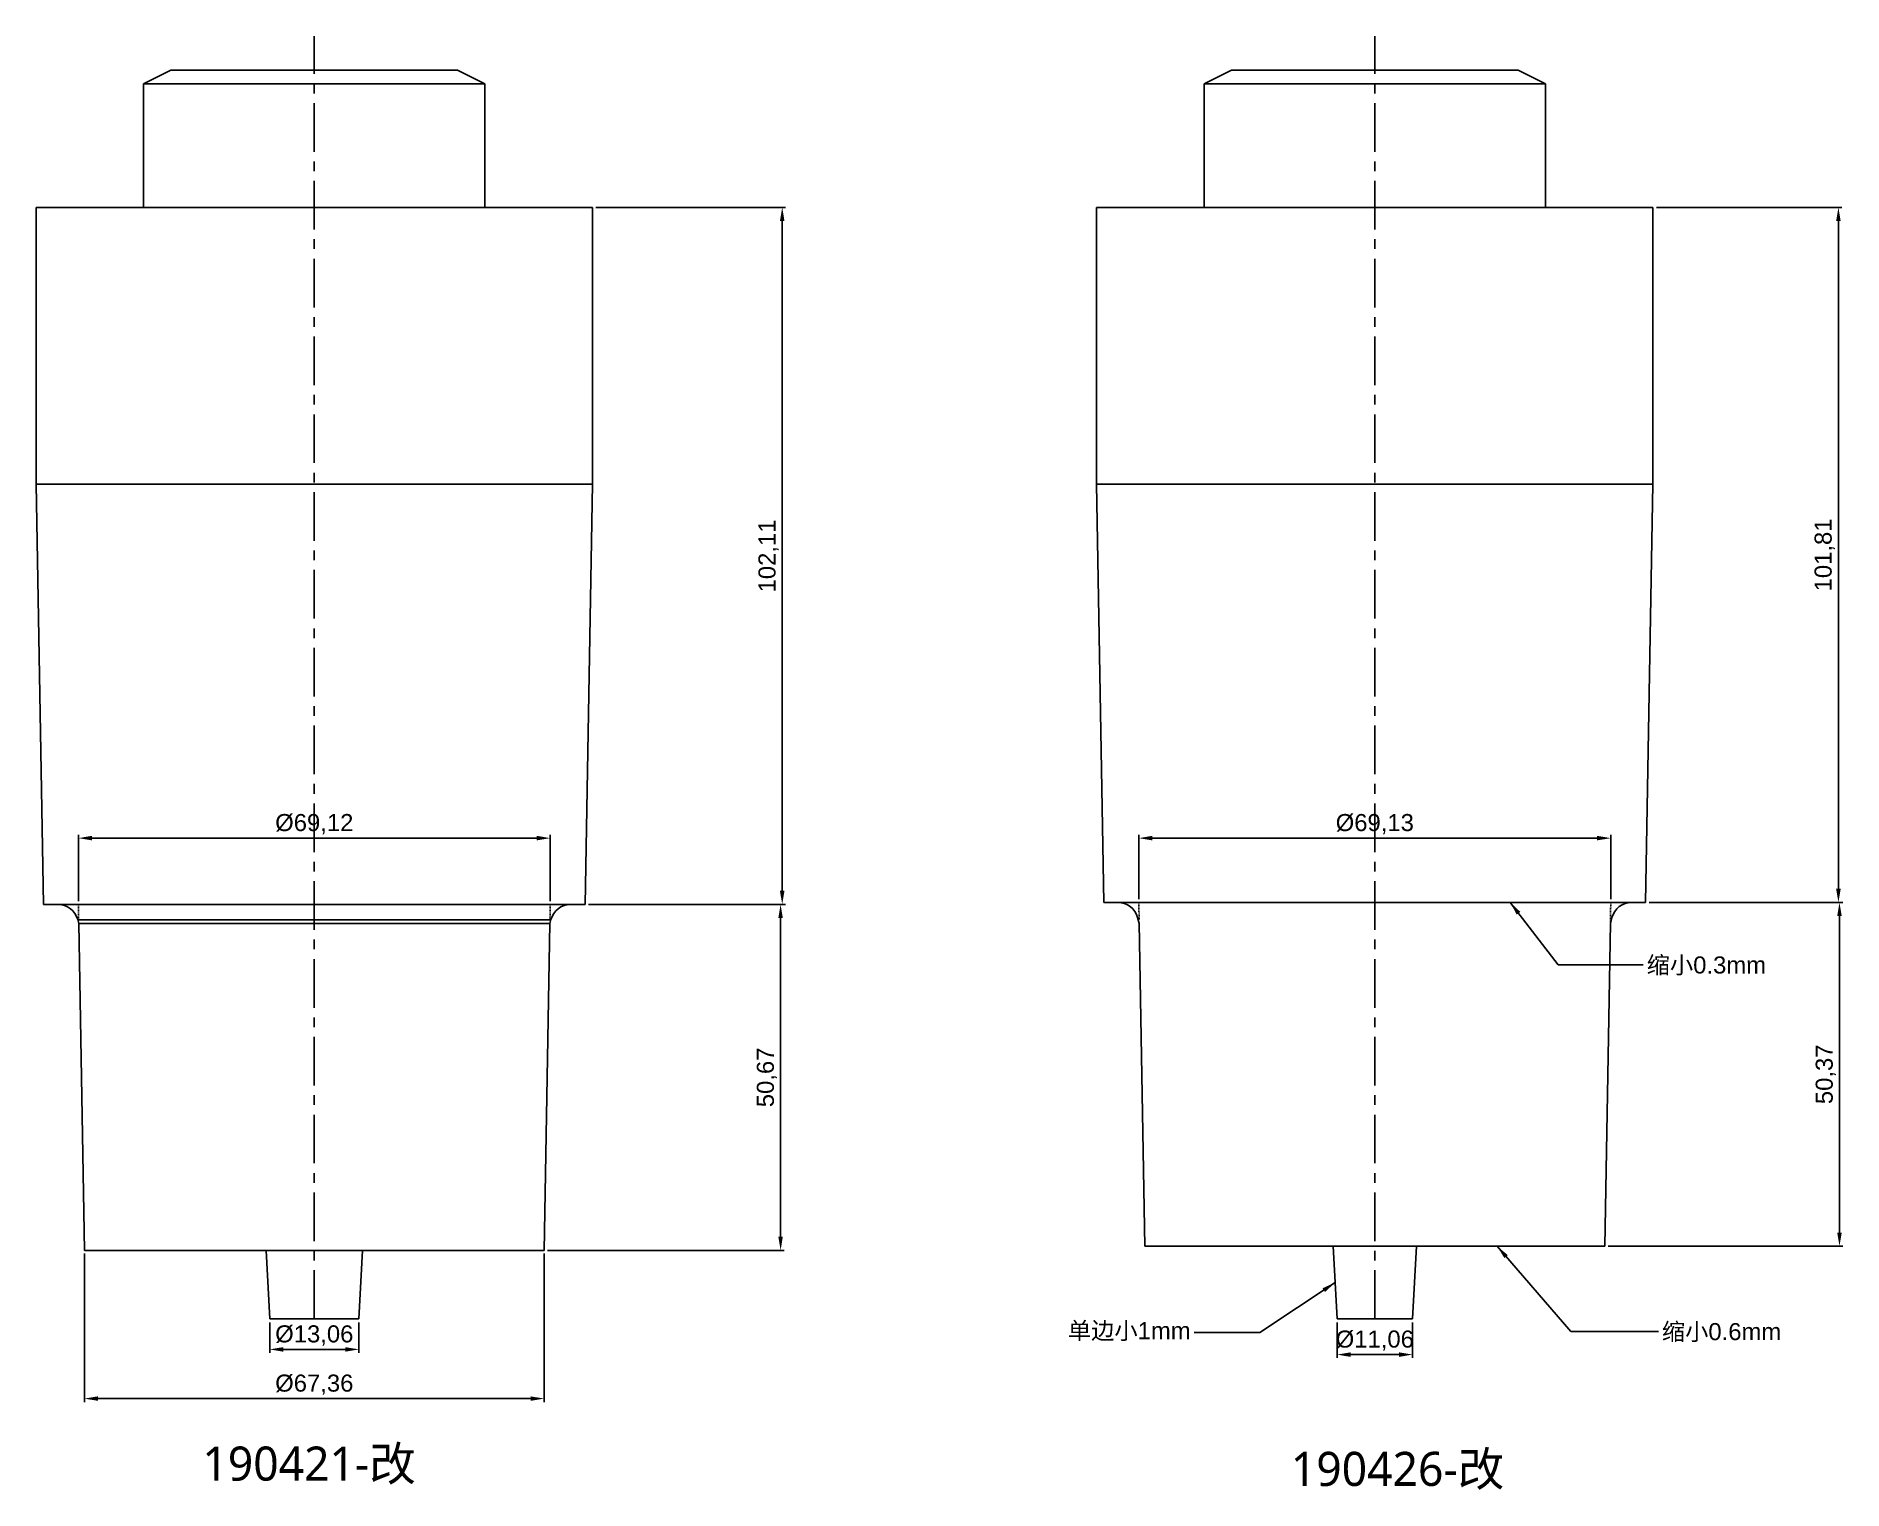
# Model space of a CAD drawing. Header units: millimetres. Extents: x 2283 to 2547, y 1405 to 1618.
import ezdxf

# ---------------------------------------------------------------- set-up
doc = ezdxf.new("R2010")
doc.units = ezdxf.units.MM
for name, pattern in [('CENTER', [0.6, 0.375, -0.075, 0.075, -0.075]), ('DIVIDE', [31.75, 12.7, -6.35, 0, -6.35, 0, -6.35]), ('HIDDEN', [0.2, 0.1, -0.1])]:
    doc.linetypes.add(name, pattern=pattern)
doc.layers.add('DEFAULT_2', color=8, linetype='HIDDEN')
doc.layers.add('dim', color=82, linetype='Continuous', lineweight=9)
doc.styles.get("Standard").update_dxf_attribs({"font": 'arial.ttf'})
doc.dimstyles.new('ISO-25', dxfattribs={"dimtxt": 2.5, "dimasz": 2.5, "dimexe": 1.25, "dimexo": 0.625, "dimtad": 1, "dimtxsty": 'Standard', "dimcen": 2.5, "dimadec": 0, "dimazin": 0, "dimtfac": 1, "dimtmove": 0, "dimatfit": 3, "dimfxl": 0, "dimarcsym": 0})

# ---------------------------------------------------------------- blocks, each defined once
blk = doc.blocks.new('*D3')
at = {"layer": 'Defpoints', "color": 0, "transparency": 16777216}
for p in [(2357.83, 1500.19), (2288.71, 1490.48), (2357.83, 1490.48)]:
    blk.add_point(p, dxfattribs=at)
at = {"layer": 'dim', "color": 0, "lineweight": -2, "transparency": 16777216}
for p, q in [((2288.71, 1490.97), (2288.71, 1500.69)), ((2290.71, 1500.19), (2355.83, 1500.19)), ((2357.83, 1490.97), (2357.83, 1500.69))]:
    blk.add_line(p, q, dxfattribs=at)
at = {"layer": 'dim', "color": 0, "transparency": 16777216}
for points in [[(2290.71, 1500.53), (2290.71, 1499.86), (2288.71, 1500.19)], [(2355.83, 1500.53), (2355.83, 1499.86), (2357.83, 1500.19)]]:
    blk.add_solid(points, dxfattribs=at)
at = {"layer": 'dim', "color": 0, "transparency": 16777216, "insert": (2323.27, 1502.24), "char_height": 2.5, "attachment_point": 5}
blk.add_mtext('%%c69,12', dxfattribs=at)
blk = doc.blocks.new('*D4')
at = {"layer": 'Defpoints', "color": 0, "transparency": 16777216}
for p in [(2289.59, 1439.84), (2356.95, 1439.84), (2356.95, 1418.08)]:
    blk.add_point(p, dxfattribs=at)
at = {"layer": 'dim', "color": 0, "lineweight": -2, "transparency": 16777216}
for p, q in [((2289.59, 1439.34), (2289.59, 1417.58)), ((2356.95, 1439.34), (2356.95, 1417.58)), ((2291.59, 1418.08), (2354.95, 1418.08))]:
    blk.add_line(p, q, dxfattribs=at)
at = {"layer": 'dim', "color": 0, "transparency": 16777216}
for points in [[(2291.59, 1418.41), (2291.59, 1417.75), (2289.59, 1418.08)], [(2354.95, 1418.41), (2354.95, 1417.75), (2356.95, 1418.08)]]:
    blk.add_solid(points, dxfattribs=at)
at = {"layer": 'dim', "color": 0, "transparency": 16777216, "insert": (2323.27, 1420.12), "char_height": 2.5, "attachment_point": 5}
blk.add_mtext('%%c67,36', dxfattribs=at)
blk = doc.blocks.new('*D13')
at = {"layer": 'Defpoints', "color": 0, "transparency": 16777216}
for p in [(2513.19, 1500.19), (2444.06, 1490.78), (2513.19, 1490.78)]:
    blk.add_point(p, dxfattribs=at)
at = {"layer": 'dim', "color": 0, "lineweight": -2, "transparency": 16777216}
for p, q in [((2444.06, 1491.27), (2444.06, 1500.69)), ((2446.06, 1500.19), (2511.19, 1500.19)), ((2513.19, 1491.27), (2513.19, 1500.69))]:
    blk.add_line(p, q, dxfattribs=at)
at = {"layer": 'dim', "color": 0, "transparency": 16777216}
for points in [[(2446.06, 1500.53), (2446.06, 1499.86), (2444.06, 1500.19)], [(2511.19, 1500.53), (2511.19, 1499.86), (2513.19, 1500.19)]]:
    blk.add_solid(points, dxfattribs=at)
at = {"layer": 'dim', "color": 0, "transparency": 16777216, "insert": (2478.63, 1502.24), "char_height": 2.5, "attachment_point": 5}
blk.add_mtext('%%c69,13', dxfattribs=at)
blk = doc.blocks.new('*D16')
at = {"layer": 'Defpoints', "color": 0, "transparency": 16777216}
for p in [(2519.38, 1592.59), (2546.55, 1592.59), (2518.31, 1490.78)]:
    blk.add_point(p, dxfattribs=at)
at = {"layer": 'dim', "color": 0, "lineweight": -2, "transparency": 16777216}
for p, q in [((2519.88, 1592.59), (2547.05, 1592.59)), ((2546.55, 1492.78), (2546.55, 1590.59)), ((2518.81, 1490.78), (2547.05, 1490.78))]:
    blk.add_line(p, q, dxfattribs=at)
at = {"layer": 'dim', "color": 0, "transparency": 16777216}
for points in [[(2546.21, 1590.59), (2546.88, 1590.59), (2546.55, 1592.59)], [(2546.21, 1492.78), (2546.88, 1492.78), (2546.55, 1490.78)]]:
    blk.add_solid(points, dxfattribs=at)
at = {"layer": 'dim', "color": 0, "transparency": 16777216, "insert": (2544.54, 1541.68), "char_height": 2.5, "attachment_point": 5, "rotation": 90}
blk.add_mtext('101,81', dxfattribs=at)
blk = doc.blocks.new('*D17')
at = {"layer": 'Defpoints', "color": 0, "transparency": 16777216}
for p in [(2364.02, 1592.59), (2391.82, 1592.59), (2362.94, 1490.48)]:
    blk.add_point(p, dxfattribs=at)
at = {"layer": 'dim', "color": 0, "lineweight": -2, "transparency": 16777216}
for p, q in [((2364.52, 1592.59), (2392.32, 1592.59)), ((2391.82, 1492.48), (2391.82, 1590.59)), ((2363.44, 1490.48), (2392.32, 1490.48))]:
    blk.add_line(p, q, dxfattribs=at)
at = {"layer": 'dim', "color": 0, "transparency": 16777216}
for points in [[(2391.48, 1590.59), (2392.15, 1590.59), (2391.82, 1592.59)], [(2391.48, 1492.48), (2392.15, 1492.48), (2391.82, 1490.48)]]:
    blk.add_solid(points, dxfattribs=at)
at = {"layer": 'dim', "color": 0, "transparency": 16777216, "insert": (2389.82, 1541.53), "char_height": 2.5, "attachment_point": 5, "rotation": 90}
blk.add_mtext('102,11', dxfattribs=at)
blk = doc.blocks.new('*D21')
at = {"layer": 'Defpoints', "color": 0, "transparency": 16777216}
for p in [(2473.1, 1429.75), (2484.16, 1429.75), (2484.16, 1424.53)]:
    blk.add_point(p, dxfattribs=at)
at = {"layer": 'dim', "color": 0, "lineweight": -2, "transparency": 16777216}
for p, q in [((2473.1, 1429.25), (2473.1, 1424.03)), ((2484.16, 1429.25), (2484.16, 1424.03)), ((2475.1, 1424.53), (2482.16, 1424.53))]:
    blk.add_line(p, q, dxfattribs=at)
at = {"layer": 'dim', "color": 0, "transparency": 16777216}
for points in [[(2475.1, 1424.86), (2475.1, 1424.19), (2473.1, 1424.53)], [(2482.16, 1424.86), (2482.16, 1424.19), (2484.16, 1424.53)]]:
    blk.add_solid(points, dxfattribs=at)
at = {"layer": 'dim', "color": 0, "transparency": 16777216, "insert": (2478.63, 1426.57), "char_height": 2.5, "attachment_point": 5}
blk.add_mtext('%%c11,06', dxfattribs=at)
blk = doc.blocks.new('*D22')
at = {"layer": 'Defpoints', "color": 0, "transparency": 16777216}
for p in [(2316.74, 1429.75), (2329.8, 1429.75), (2329.8, 1425.29)]:
    blk.add_point(p, dxfattribs=at)
at = {"layer": 'dim', "color": 0, "lineweight": -2, "transparency": 16777216}
for p, q in [((2316.74, 1429.25), (2316.74, 1424.79)), ((2329.8, 1429.25), (2329.8, 1424.79)), ((2318.74, 1425.29), (2327.8, 1425.29))]:
    blk.add_line(p, q, dxfattribs=at)
at = {"layer": 'dim', "color": 0, "transparency": 16777216}
for points in [[(2318.74, 1425.62), (2318.74, 1424.95), (2316.74, 1425.29)], [(2327.8, 1425.62), (2327.8, 1424.95), (2329.8, 1425.29)]]:
    blk.add_solid(points, dxfattribs=at)
at = {"layer": 'dim', "color": 0, "transparency": 16777216, "insert": (2323.27, 1427.33), "char_height": 2.5, "attachment_point": 5}
blk.add_mtext('%%c13,06', dxfattribs=at)
blk = doc.blocks.new('*D23')
at = {"layer": 'Defpoints', "color": 0, "transparency": 16777216}
for p in [(2518.31, 1490.78), (2546.7, 1490.78), (2512.31, 1440.4)]:
    blk.add_point(p, dxfattribs=at)
at = {"layer": 'dim', "color": 0, "lineweight": -2, "transparency": 16777216}
for p, q in [((2518.81, 1490.78), (2547.2, 1490.78)), ((2546.7, 1442.4), (2546.7, 1488.78)), ((2512.81, 1440.4), (2547.2, 1440.4))]:
    blk.add_line(p, q, dxfattribs=at)
at = {"layer": 'dim', "color": 0, "transparency": 16777216}
for points in [[(2546.37, 1488.78), (2547.03, 1488.78), (2546.7, 1490.78)], [(2546.37, 1442.4), (2547.03, 1442.4), (2546.7, 1440.4)]]:
    blk.add_solid(points, dxfattribs=at)
at = {"layer": 'dim', "color": 0, "transparency": 16777216, "insert": (2544.7, 1465.59), "char_height": 2.5, "attachment_point": 5, "rotation": 90}
blk.add_mtext('50,37', dxfattribs=at)
blk = doc.blocks.new('*D24')
at = {"layer": 'Defpoints', "color": 0, "transparency": 16777216}
for p in [(2362.94, 1490.48), (2391.58, 1490.48), (2356.95, 1439.8)]:
    blk.add_point(p, dxfattribs=at)
at = {"layer": 'dim', "color": 0, "lineweight": -2, "transparency": 16777216}
for p, q in [((2363.44, 1490.48), (2392.08, 1490.48)), ((2391.58, 1441.8), (2391.58, 1488.48)), ((2357.45, 1439.8), (2392.08, 1439.8))]:
    blk.add_line(p, q, dxfattribs=at)
at = {"layer": 'dim', "color": 0, "transparency": 16777216}
for points in [[(2391.25, 1488.48), (2391.91, 1488.48), (2391.58, 1490.48)], [(2391.25, 1441.8), (2391.91, 1441.8), (2391.58, 1439.8)]]:
    blk.add_solid(points, dxfattribs=at)
at = {"layer": 'dim', "color": 0, "transparency": 16777216, "insert": (2389.58, 1465.14), "char_height": 2.5, "attachment_point": 5, "rotation": 90}
blk.add_mtext('50,67', dxfattribs=at)

msp = doc.modelspace()

# ---------------------------------------------------------------- linework, layer by layer
at = {"color": 1, "linetype": 'CENTER', "ltscale": 19}
for p, q in [((2323.27, 1429.752), (2323.27, 1617.688)), ((2478.627, 1429.752), (2478.627, 1617.688))]:
    msp.add_line(p, q, dxfattribs=at)
for p, q in [((2302.27, 1612.688), (2298.27, 1610.688)), ((2344.27, 1612.688), (2348.27, 1610.688)), ((2457.627, 1612.688), (2453.627, 1610.688)), ((2499.627, 1612.688), (2503.627, 1610.688)), ((2282.52, 1592.588), (2282.52, 1552.06)), ((2364.02, 1592.588), (2364.02, 1552.06)), ((2437.877, 1592.588), (2437.877, 1552.06)), ((2519.377, 1592.588), (2519.377, 1552.06)), ((2282.52, 1552.06), (2364.02, 1552.06)), ((2437.877, 1552.06), (2519.377, 1552.06))]:
    msp.add_line(p, q)
at = {"color": 7, "linetype": 'Continuous'}
for p, q in [((2302.27, 1612.688), (2344.27, 1612.688)), ((2457.627, 1612.688), (2499.627, 1612.688)), ((2298.27, 1610.688), (2298.27, 1592.588)), ((2298.27, 1610.688), (2348.27, 1610.688)), ((2348.27, 1610.688), (2348.27, 1592.588)), ((2453.627, 1610.688), (2453.627, 1592.588)), ((2453.627, 1610.688), (2503.627, 1610.688)), ((2503.627, 1610.688), (2503.627, 1592.588)), ((2282.52, 1592.588), (2364.02, 1592.588)), ((2437.877, 1592.588), (2519.377, 1592.588)), ((2283.595, 1490.475), (2282.52, 1552.06)), ((2362.945, 1490.475), (2364.02, 1552.06)), ((2438.946, 1490.775), (2437.877, 1552.06)), ((2518.307, 1490.775), (2519.377, 1552.06)), ((2323.27, 1490.475), (2283.595, 1490.475)), ((2323.27, 1490.475), (2362.945, 1490.475)), ((2357.832, 1490.51), (2357.832, 1490.475)), ((2513.189, 1490.51), (2513.188, 1490.475)), ((2288.756, 1487.705), (2288.61, 1488.252)), ((2357.783, 1487.705), (2357.93, 1488.252)), ((2444.113, 1487.705), (2443.886, 1488.552)), ((2513.14, 1487.705), (2513.367, 1488.552)), ((2316.737, 1429.752), (2316.211, 1439.802)), ((2329.802, 1429.752), (2330.329, 1439.802)), ((2316.74, 1429.752), (2329.8, 1429.752))]:
    msp.add_line(p, q, dxfattribs=at)
at = {"color": 2, "linetype": 'DIVIDE', "ltscale": 0.01}
for p, q in [((2288.707, 1490.51), (2288.747, 1488.242)), ((2357.832, 1490.51), (2357.793, 1488.242))]:
    msp.add_line(p, q, dxfattribs=at)
at = {"color": 1, "linetype": 'Continuous'}
for p, q in [((2478.627, 1490.775), (2438.946, 1490.775)), ((2478.627, 1490.775), (2518.307, 1490.775)), ((2444.939, 1440.402), (2512.314, 1440.402)), ((2473.095, 1429.752), (2472.537, 1440.402)), ((2484.158, 1429.752), (2484.716, 1440.402)), ((2473.095, 1429.752), (2484.158, 1429.752))]:
    msp.add_line(p, q, dxfattribs=at)
at = {"linetype": 'DIVIDE', "ltscale": 0.01}
for p, q in [((2444.06, 1490.775), (2444.104, 1488.242)), ((2513.194, 1490.775), (2513.141, 1487.74))]:
    msp.add_line(p, q, dxfattribs=at)
at = {"color": 2, "linetype": 'Continuous'}
for p, q in [((2357.927, 1488.242), (2288.613, 1488.242)), ((2288.756, 1487.705), (2289.593, 1439.802)), ((2288.756, 1487.705), (2357.783, 1487.705)), ((2357.783, 1487.705), (2356.947, 1439.802)), ((2289.593, 1439.802), (2356.947, 1439.802))]:
    msp.add_line(p, q, dxfattribs=at)
at = {"linetype": 'Continuous'}
for p, q in [((2444.113, 1487.74), (2444.939, 1440.402)), ((2513.141, 1487.74), (2512.314, 1440.402))]:
    msp.add_line(p, q, dxfattribs=at)
at = {"color": 2, "linetype": 'Continuous'}
for centre, start, end in [((2285.712, 1487.475), 15, 90), ((2360.827, 1487.475), 90, 165)]:
    msp.add_arc(centre, 3, start, end, dxfattribs=at)
at = {"color": 7, "linetype": 'Continuous'}
msp.add_arc((2360.827, 1487.475), 3, 90, 165, dxfattribs=at)
at = {"linetype": 'Continuous'}
for centre, start, end in [((2440.989, 1487.775), 15, 90), ((2516.264, 1487.775), 90, 165)]:
    msp.add_arc(centre, 3, start, end, dxfattribs=at)
at = {"layer": 'DEFAULT_2', "color": 8, "linetype": 'HIDDEN'}
for p, q in [((2283.595, 1490.475), (2283.7, 1490.477)), ((2362.945, 1490.475), (2362.84, 1490.477)), ((2362.945, 1490.475), (2362.84, 1490.477))]:
    msp.add_line(p, q, dxfattribs=at)

# ---------------------------------------------------------------- texts
at = {"char_height": 5, "width": 36.01921, "attachment_point": 1}
for s, insert in [('{\\fMicrosoft YaHei|b0|i0|c134|p34;190421-改}', (2306.875, 1411.058)), ('{\\fMicrosoft YaHei|b0|i0|c134|p34;190426-改}', (2466.331, 1410.282))]:
    msp.add_mtext(s, dxfattribs=dict(at, insert=insert))
at = {"layer": 'dim', "char_height": 2.5}
for s, insert, attachment_point in [('{\\fSimSun|b0|i0|c134|p2;缩小}0.3mm', (2518.452, 1482.859), 1), ('{\\fSimSun|b0|i0|c134|p2;单边小}1mm', (2451.649, 1426.506), 9), ('{\\fSimSun|b0|i0|c134|p2;缩小}0.6mm', (2520.679, 1429.145), 1)]:
    msp.add_mtext(s, dxfattribs=dict(at, insert=insert, attachment_point=attachment_point))

# ---------------------------------------------------------------- dimensions: what is measured, and where the dimension line sits
at = {"layer": 'dim'}
for base, p1, p2, picture, middle in [((2391.817, 1592.588), (2362.945, 1490.475), (2364.02, 1592.588), '*D17', (2389.815, 1541.532)), ((2546.546, 1592.588), (2518.307, 1490.775), (2519.377, 1592.588), '*D16', (2544.543, 1541.682)), ((2391.579, 1490.475), (2356.947, 1439.802), (2362.945, 1490.475), '*D24', (2389.576, 1465.138)), ((2546.699, 1490.775), (2512.314, 1440.402), (2518.307, 1490.775), '*D23', (2544.696, 1465.588))]:
    dim = msp.add_linear_dim(base=base, p1=p1, p2=p2, angle=90, dimstyle='ISO-25', override={"dimasz": 2, "dimexe": 0.49975, "dimexo": 0.49975, "dimgap": 0.49975}, dxfattribs=at)
    dim.commit()
    dim.dimension.update_dxf_attribs({"geometry": picture, "text_midpoint": middle})
for base, p1, p2, picture, middle in [((2357.832, 1500.192), (2288.708, 1490.475), (2357.832, 1490.475), '*D3', (2323.27, 1502.236)), ((2513.194, 1500.192), (2444.06, 1490.775), (2513.194, 1490.775), '*D13', (2478.627, 1502.236))]:
    dim = msp.add_linear_dim(base=base, p1=p1, p2=p2, text='%%c<>', dimstyle='ISO-25', override={"dimasz": 2, "dimexe": 0.49975, "dimexo": 0.49975, "dimgap": 0.49975}, dxfattribs=at)
    dim.commit()
    dim.dimension.update_dxf_attribs({"geometry": picture, "text_midpoint": middle})
for base, p1, p2, picture, middle in [((2356.948, 1418.081), (2289.592, 1439.836), (2356.948, 1439.836), '*D4', (2323.27, 1418.081)), ((2329.802, 1425.286), (2316.74, 1429.752), (2329.802, 1429.752), '*D22', (2323.271, 1425.286)), ((2484.158, 1424.527), (2473.095, 1429.752), (2484.158, 1429.752), '*D21', (2478.627, 1424.527))]:
    dim = msp.add_linear_dim(base=base, p1=p1, p2=p2, text='%%c<>', dimstyle='ISO-25', override={"dimasz": 2, "dimexe": 0.49975, "dimexo": 0.49975, "dimgap": 0.49975}, dxfattribs=at)
    dim.commit()
    dim.dimension.update_dxf_attribs({"geometry": picture, "text_midpoint": middle, "dimtype": 160})

# ---------------------------------------------------------------- leaders
at = {"layer": 'dim', "annotation_type": 0, "has_hookline": 1}
for points, hookline_direction, text_width in [([(2498.467, 1490.775), (2505.497, 1481.609), (2517.952, 1481.609)], 0, 17.46), ([(2496.556, 1440.402), (2507.332, 1427.895), (2520.179, 1427.895)], 0, 17.46), ([(2472.816, 1435.077), (2461.772, 1427.756), (2452.148, 1427.756)], 1, 18.094)]:
    msp.add_leader(points, dimstyle='ISO-25', override={"dimasz": 2, "dimexe": 0.49975, "dimexo": 0.49975, "dimgap": 0.49975, "dimtad": 0}, dxfattribs=dict(at, hookline_direction=hookline_direction, text_width=text_width))

doc.saveas('drawing.dxf')
